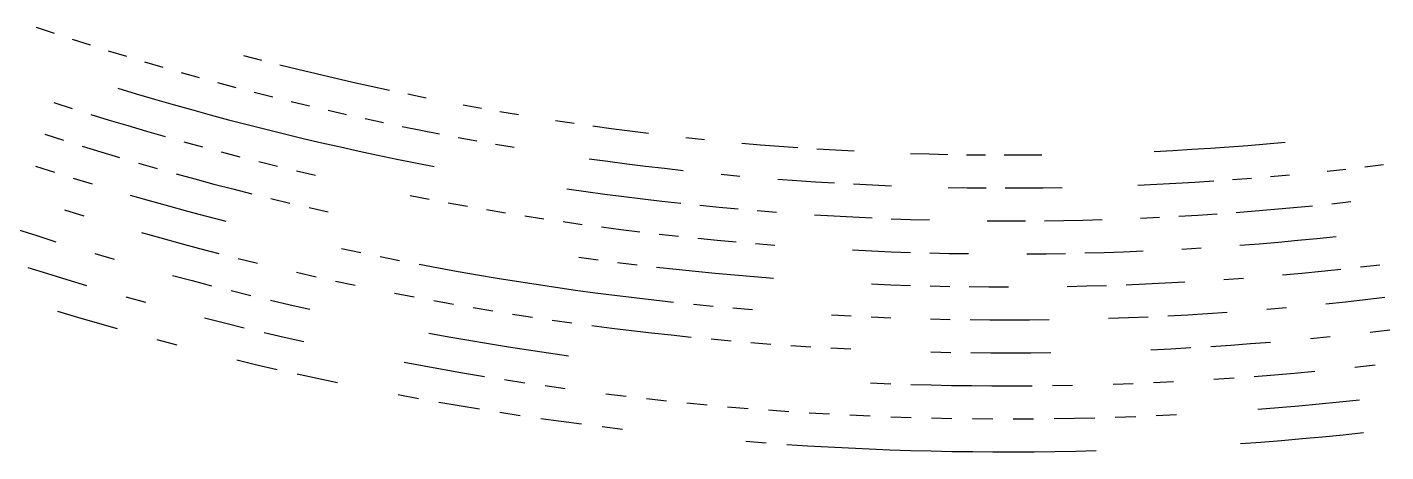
# Model space of a CAD drawing. Header units: metres. Extents: x -298 to 300, y -298 to 299.
# Drawn here: x -89.4 to 33.8, y -297.7 to -259.2 of the extents above; entities that cross this region are included whole.
import ezdxf

# ---------------------------------------------------------------- set-up
doc = ezdxf.new("R2010")
doc.units = ezdxf.units.M

msp = doc.modelspace()

# ---------------------------------------------------------------- linework, layer by layer
for p, q in [((-88.630684, -259.24188, -692.8203), (-86.99915, -259.79083, -692.8203)), ((-85.364265, -260.3295, -692.8203), (-83.72602, -260.8579, -692.8203)), ((-82.08448, -261.376, -692.8203), (-80.439766, -261.88376, -692.8203)), ((-78.79188, -262.3812, -692.8203), (-77.14094, -262.86823, -692.8203)), ((-69.837105, -261.79596, -692.8203), (-68.19013, -262.22675, -692.8203)), ((-75.48701, -263.34488, -692.8203), (-73.830086, -263.81113, -692.8203)), ((-66.540474, -262.64713, -692.8203), (-64.88825, -263.0572, -692.8203)), ((-64.88825, -263.0572, -692.8203), (-63.23347, -263.45682, -692.8203)), ((-63.23347, -263.45682, -692.8203), (-61.576244, -263.84604, -692.8203)), ((-81.21766, -264.77344, -692.8203), (-79.55158, -265.2757, -692.8203)), ((-72.17036, -264.26697, -692.8203), (-70.50776, -264.71234, -692.8203)), ((-61.576244, -263.84604, -692.8203), (-59.916637, -264.22485, -692.8203)), ((-59.916637, -264.22485, -692.8203), (-58.25465, -264.59323, -692.8203)), ((-58.25465, -264.59323, -692.8203), (-56.590466, -264.95114, -692.8203)), ((-87.0265, -266.0792, -692.8203), (-85.35206, -266.61792, -692.8203)), ((-79.55158, -265.2757, -692.8203), (-77.882454, -265.76746, -692.8203)), ((-77.882454, -265.76746, -692.8203), (-76.21027, -266.24872, -692.8203)), ((-68.842415, -265.14728, -692.8203), (-67.174446, -265.57175, -692.8203)), ((-65.50379, -265.9857, -692.8203), (-63.830578, -266.38913, -692.8203)), ((-54.924023, -265.29858, -692.8203), (-53.255505, -265.63556, -692.8203)), ((-83.674324, -267.14612, -692.8203), (-81.993355, -267.66373, -692.8203)), ((-76.21027, -266.24872, -692.8203), (-74.535164, -266.71945, -692.8203)), ((-74.535164, -266.71945, -692.8203), (-72.85706, -267.17963, -692.8203)), ((-72.85706, -267.17963, -692.8203), (-71.176155, -267.62927, -692.8203)), ((-62.15492, -266.78204, -692.8203), (-60.47688, -267.16446, -692.8203)), ((-49.912304, -266.27798, -692.8203), (-48.237743, -266.58347, -692.8203)), ((-46.56135, -266.87836, -692.8203), (-44.88313, -267.16275, -692.8203)), ((-81.993355, -267.66373, -692.8203), (-80.30915, -268.1708, -692.8203)), ((-80.30915, -268.1708, -692.8203), (-78.62177, -268.66727, -692.8203)), ((-71.176155, -267.62927, -692.8203), (-69.4925, -268.06836, -692.8203)), ((-69.4925, -268.06836, -692.8203), (-67.80616, -268.49683, -692.8203)), ((-67.80616, -268.49683, -692.8203), (-66.117134, -268.9147, -692.8203)), ((-58.79646, -267.5363, -692.8203), (-57.11372, -267.89755, -692.8203)), ((-55.428783, -268.24823, -692.8203), (-53.74171, -268.5883, -692.8203)), ((-53.74171, -268.5883, -692.8203), (-52.052563, -268.9178, -692.8203)), ((-41.521557, -267.69983, -692.8203), (-39.83833, -267.95255, -692.8203)), ((-38.153576, -268.19464, -692.8203), (-36.467358, -268.42618, -692.8203)), ((-36.467358, -268.42618, -692.8203), (-34.779736, -268.6471, -692.8203)), ((-87.85438, -268.95502, -692.8203), (-86.16187, -269.4989, -692.8203)), ((-78.62177, -268.66727, -692.8203), (-76.931404, -269.1531, -692.8203)), ((-75.23798, -269.62833, -692.8203), (-73.54163, -270.0929, -692.8203)), ((-66.117134, -268.9147, -692.8203), (-64.425545, -269.32196, -692.8203)), ((-64.425545, -269.32196, -692.8203), (-62.731457, -269.71857, -692.8203)), ((-62.731457, -269.71857, -692.8203), (-61.034924, -270.1045, -692.8203)), ((-50.36134, -269.23663, -692.8203), (-48.668224, -269.54483, -692.8203)), ((-46.973156, -269.8424, -692.8203), (-45.276318, -270.1293, -692.8203)), ((-34.779736, -268.6471, -692.8203), (-33.09077, -268.8574, -692.8203)), ((-29.709116, -269.24612, -692.8203), (-28.01655, -269.42456, -692.8203)), ((-24.628244, -269.7495, -692.8203), (-22.932688, -269.896, -692.8203)), ((21.260733, -269.95645, -692.8203), (22.956228, -269.81464, -692.8203)), ((22.956228, -269.81464, -692.8203), (24.650747, -269.66217, -692.8203)), ((-84.46601, -270.0321, -692.8203), (-82.76685, -270.55466, -692.8203)), ((-82.76685, -270.55466, -692.8203), (-81.06446, -271.06653, -692.8203)), ((-71.842415, -270.54675, -692.8203), (-70.14039, -270.98996, -692.8203)), ((-61.034924, -270.1045, -692.8203), (-59.33601, -270.47977, -692.8203)), ((-59.33601, -270.47977, -692.8203), (-57.634777, -270.84436, -692.8203)), ((-57.634777, -270.84436, -692.8203), (-55.931286, -271.19827, -692.8203)), ((-22.932688, -269.896, -692.8203), (-21.236216, -270.03183, -692.8203)), ((-21.236216, -270.03183, -692.8203), (-19.539011, -270.157, -692.8203)), ((-17.841013, -270.2715, -692.8203), (-16.142344, -270.37534, -692.8203)), ((-16.142344, -270.37534, -692.8203), (-14.443125, -270.4685, -692.8203)), ((-9.342478, -270.68387, -692.8203), (-7.641489, -270.7343, -692.8203)), ((-7.641489, -270.7343, -692.8203), (-5.940256, -270.77405, -692.8203)), ((-4.238779, -270.8031, -692.8203), (-2.537241, -270.82144, -692.8203)), ((-0.835581, -270.82913, -692.8203), (0.866018, -270.8261, -692.8203)), ((0.866018, -270.8261, -692.8203), (2.567556, -270.81238, -692.8203)), ((12.771658, -270.50568, -692.8203), (14.470816, -270.41714, -692.8203)), ((14.470816, -270.41714, -692.8203), (16.169363, -270.318, -692.8203)), ((16.169363, -270.318, -692.8203), (17.8673, -270.20813, -692.8203)), ((17.8673, -270.20813, -692.8203), (19.564444, -270.08765, -692.8203)), ((19.564444, -270.08765, -692.8203), (21.260733, -269.95645, -692.8203)), ((-88.68006, -271.8315, -692.8203), (-86.96949, -272.38052, -692.8203)), ((-79.358955, -271.5677, -692.8203), (-77.650276, -272.0581, -692.8203)), ((-68.43568, -271.42245, -692.8203), (-66.72828, -271.8442, -692.8203)), ((-65.01826, -272.25525, -692.8203), (-63.305676, -272.65552, -692.8203)), ((-55.931286, -271.19827, -692.8203), (-54.22566, -271.54144, -692.8203)), ((-54.22566, -271.54144, -692.8203), (-52.517956, -271.8739, -692.8203)), ((-38.47212, -271.17014, -692.8203), (-36.767223, -271.4036, -692.8203)), ((-36.767223, -271.4036, -692.8203), (-35.060863, -271.62634, -692.8203)), ((-35.060863, -271.62634, -692.8203), (-33.35322, -271.83835, -692.8203)), ((-33.35322, -271.83835, -692.8203), (-31.644236, -272.03964, -692.8203)), ((-31.644236, -272.03964, -692.8203), (-29.934092, -272.23016, -692.8203)), ((28.449392, -272.2892, -692.8203), (30.159292, -272.1022, -692.8203)), ((31.867971, -271.90445, -692.8203), (33.575367, -271.69595, -692.8203)), ((-85.2555, -272.91876, -692.8203), (-83.538216, -273.44623, -692.8203)), ((-75.93861, -272.53778, -692.8203), (-74.223946, -273.00668, -692.8203)), ((-74.223946, -273.00668, -692.8203), (-72.50648, -273.46478, -692.8203)), ((-72.50648, -273.46478, -692.8203), (-70.78608, -273.9121, -692.8203)), ((-26.510324, -272.57898, -692.8203), (-24.796946, -272.73724, -692.8203)), ((-21.36738, -273.02145, -692.8203), (-19.651316, -273.1474, -692.8203)), ((-19.651316, -273.1474, -692.8203), (-17.93458, -273.26254, -692.8203)), ((-17.93458, -273.26254, -692.8203), (-16.217112, -273.3669, -692.8203)), ((-14.499094, -273.46048, -692.8203), (-12.780527, -273.54324, -692.8203)), ((-12.780527, -273.54324, -692.8203), (-11.061472, -273.6152, -692.8203)), ((11.29772, -273.56747, -692.8203), (13.016226, -273.48816, -692.8203)), ((13.016226, -273.48816, -692.8203), (14.734121, -273.39807, -692.8203)), ((14.734121, -273.39807, -692.8203), (16.451406, -273.29718, -692.8203)), ((16.451406, -273.29718, -692.8203), (18.16802, -273.18552, -692.8203)), ((19.88384, -273.06305, -692.8203), (21.598867, -272.9298, -692.8203)), ((23.312979, -272.7858, -692.8203), (25.026175, -272.631, -692.8203)), ((-80.09388, -274.4687, -692.8203), (-78.36701, -274.96368, -692.8203)), ((-70.78608, -273.9121, -692.8203), (-69.062996, -274.3486, -692.8203)), ((-67.337166, -274.77426, -692.8203), (-65.60871, -275.18903, -692.8203)), ((-54.70741, -274.495, -692.8203), (-52.98115, -274.8304, -692.8203)), ((-40.51057, -273.89972, -692.8203), (-38.788464, -274.14594, -692.8203)), ((-38.788464, -274.14594, -692.8203), (-37.06483, -274.38132, -692.8203)), ((-37.06483, -274.38132, -692.8203), (-35.339794, -274.60587, -692.8203)), ((-35.339794, -274.60587, -692.8203), (-33.613354, -274.81958, -692.8203)), ((-5.902231, -273.7663, -692.8203), (-4.181955, -273.79507, -692.8203)), ((-4.181955, -273.79507, -692.8203), (-2.461619, -273.81302, -692.8203)), ((-0.741221, -273.82013, -692.8203), (0.979238, -273.81647, -692.8203)), ((0.979238, -273.81647, -692.8203), (2.699575, -273.80197, -692.8203)), ((2.699575, -273.80197, -692.8203), (4.419729, -273.77667, -692.8203)), ((-86.042854, -275.80603, -692.8203), (-84.30738, -276.33838, -692.8203)), ((-78.36701, -274.96368, -692.8203), (-76.63703, -275.44778, -692.8203)), ((-76.63703, -275.44778, -692.8203), (-74.90412, -275.92102, -692.8203)), ((-74.90412, -275.92102, -692.8203), (-73.16828, -276.38336, -692.8203)), ((-63.877758, -275.59296, -692.8203), (-62.1443, -275.986, -692.8203)), ((-51.252758, -275.155, -692.8203), (-49.522472, -275.4687, -692.8203)), ((-47.790173, -275.7715, -692.8203), (-46.056103, -276.06342, -692.8203)), ((-33.613354, -274.81958, -692.8203), (-31.88569, -275.0224, -692.8203)), ((-31.88569, -275.0224, -692.8203), (-30.156748, -275.21442, -692.8203)), ((-28.426706, -275.39554, -692.8203), (-26.695505, -275.5658, -692.8203)), ((-26.695505, -275.5658, -692.8203), (-24.963327, -275.72516, -692.8203)), ((-23.230234, -275.87363, -692.8203), (-21.496225, -276.0112, -692.8203)), ((20.205557, -276.03824, -692.8203), (21.93926, -275.90292, -692.8203)), ((21.93926, -275.90292, -692.8203), (23.672049, -275.7567, -692.8203)), ((23.672049, -275.7567, -692.8203), (25.40386, -275.59964, -692.8203)), ((25.40386, -275.59964, -692.8203), (27.134695, -275.4317, -692.8203)), ((28.86437, -275.25287, -692.8203), (30.592886, -275.06317, -692.8203)), ((-73.16828, -276.38336, -692.8203), (-71.42957, -276.83478, -692.8203)), ((-44.3202, -276.34445, -692.8203), (-42.582592, -276.61453, -692.8203)), ((-40.843334, -276.87375, -692.8203), (-39.10255, -277.12198, -692.8203)), ((-18.025827, -276.2537, -692.8203), (-16.289621, -276.35855, -692.8203)), ((-16.289621, -276.35855, -692.8203), (-14.552805, -276.4525, -692.8203)), ((-14.552805, -276.4525, -692.8203), (-12.815439, -276.53558, -692.8203)), ((-11.077585, -276.60773, -692.8203), (-9.339304, -276.66895, -692.8203)), ((-9.339304, -276.66895, -692.8203), (-7.600718, -276.7192, -692.8203)), ((-2.383738, -276.80453, -692.8203), (-0.64448, -276.81113, -692.8203)), ((-0.64448, -276.81113, -692.8203), (1.094717, -276.80676, -692.8203)), ((2.833852, -276.7915, -692.8203), (4.572805, -276.76532, -692.8203)), ((4.572805, -276.76532, -692.8203), (6.311575, -276.72818, -692.8203)), ((6.311575, -276.72818, -692.8203), (8.050039, -276.68015, -692.8203)), ((11.525808, -276.5513, -692.8203), (13.263052, -276.4705, -692.8203)), ((14.999685, -276.3788, -692.8203), (16.735647, -276.27618, -692.8203)), ((16.735647, -276.27618, -692.8203), (18.470999, -276.16266, -692.8203)), ((-90.32496, -277.58652, -692.8203), (-88.57819, -278.14575, -692.8203)), ((-88.57819, -278.14575, -692.8203), (-86.82795, -278.69397, -692.8203)), ((-79.08149, -277.86984, -692.8203), (-77.33332, -278.35837, -692.8203)), ((-77.33332, -278.35837, -692.8203), (-75.58204, -278.83594, -692.8203)), ((-37.36018, -277.35928, -692.8203), (-35.616467, -277.58563, -692.8203)), ((-35.616467, -277.58563, -692.8203), (-33.87129, -277.80103, -692.8203)), ((-32.12489, -278.00543, -692.8203), (-30.377207, -278.19885, -692.8203)), ((-28.628366, -278.38132, -692.8203), (-26.878428, -278.55276, -692.8203)), ((25.783865, -278.568, -692.8203), (27.533255, -278.39758, -692.8203)), ((27.533255, -278.39758, -692.8203), (29.281607, -278.21622, -692.8203)), ((-75.58204, -278.83594, -692.8203), (-73.82789, -279.30246, -692.8203)), ((-73.82789, -279.30246, -692.8203), (-72.07081, -279.75797, -692.8203)), ((-60.941296, -279.31296, -692.8203), (-59.18452, -279.68747, -692.8203)), ((-26.878428, -278.55276, -692.8203), (-25.127512, -278.71323, -692.8203)), ((-23.37562, -278.86267, -692.8203), (-21.622812, -279.00113, -692.8203)), ((-14.604197, -279.44467, -692.8203), (-12.848032, -279.52798, -692.8203)), ((-12.848032, -279.52798, -692.8203), (-11.091379, -279.60025, -692.8203)), ((-11.091379, -279.60025, -692.8203), (-9.33436, -279.6615, -692.8203)), ((6.485647, -279.7157, -692.8203), (8.242849, -279.6665, -692.8203)), ((8.242849, -279.6665, -692.8203), (9.999746, -279.60626, -692.8203)), ((9.999746, -279.60626, -692.8203), (11.756155, -279.535, -692.8203)), ((15.267508, -279.35938, -692.8203), (17.022207, -279.255, -692.8203)), ((20.52947, -279.01324, -692.8203), (22.28185, -278.87582, -692.8203)), ((22.28185, -278.87582, -692.8203), (24.033316, -278.72742, -692.8203)), ((24.033316, -278.72742, -692.8203), (25.783865, -278.568, -692.8203)), ((-83.31739, -279.7574, -692.8203), (-81.55726, -280.27252, -692.8203)), ((-70.31098, -280.20242, -692.8203), (-68.54835, -280.63577, -692.8203)), ((-57.425488, -280.05093, -692.8203), (-55.664196, -280.40332, -692.8203)), ((-53.90077, -280.74463, -692.8203), (-52.135265, -281.07486, -692.8203)), ((-39.414318, -280.0983, -692.8203), (-37.65333, -280.3375, -692.8203)), ((-35.89082, -280.56564, -692.8203), (-34.126965, -280.78268, -692.8203)), ((-7.576975, -279.7117, -692.8203), (-5.819345, -279.75085, -692.8203)), ((-5.819345, -279.75085, -692.8203), (-4.061533, -279.77896, -692.8203)), ((1.212454, -279.79703, -692.8203), (2.970327, -279.78098, -692.8203)), ((2.970327, -279.78098, -692.8203), (4.728079, -279.75388, -692.8203)), ((31.466787, -280.98422, -692.8203), (33.23125, -280.77808, -692.8203)), ((-89.379585, -281.02924, -692.8203), (-87.61121, -281.58246, -692.8203)), ((-87.61121, -281.58246, -692.8203), (-85.839424, -282.1245, -692.8203)), ((-85.839424, -282.1245, -692.8203), (-84.06428, -282.65546, -692.8203)), ((-76.25782, -281.75137, -692.8203), (-74.4853, -282.2221, -692.8203)), ((-65.015205, -281.46924, -692.8203), (-63.244823, -281.86932, -692.8203)), ((-52.135265, -281.07486, -692.8203), (-50.36775, -281.39398, -692.8203)), ((-50.36775, -281.39398, -692.8203), (-48.598217, -281.702, -692.8203)), ((-48.598217, -281.702, -692.8203), (-46.826855, -281.99887, -692.8203)), ((-46.826855, -281.99887, -692.8203), (-45.05366, -282.2846, -692.8203)), ((-32.361828, -280.98865, -692.8203), (-30.595407, -281.18353, -692.8203)), ((-30.595407, -281.18353, -692.8203), (-28.82783, -281.36728, -692.8203)), ((-28.82783, -281.36728, -692.8203), (-27.059092, -281.53992, -692.8203)), ((-27.059092, -281.53992, -692.8203), (-25.289438, -281.70145, -692.8203)), ((-25.289438, -281.70145, -692.8203), (-23.518747, -281.85187, -692.8203)), ((-23.518747, -281.85187, -692.8203), (-21.74714, -281.99115, -692.8203)), ((19.08373, -282.11642, -692.8203), (20.855703, -281.98804, -692.8203)), ((24.396902, -281.69788, -692.8203), (26.166067, -281.53613, -692.8203)), ((26.166067, -281.53613, -692.8203), (27.934134, -281.36325, -692.8203)), ((27.934134, -281.36325, -692.8203), (29.70104, -281.1793, -692.8203)), ((-74.4853, -282.2221, -692.8203), (-72.70991, -282.68167, -692.8203)), ((-70.93165, -283.1301, -692.8203), (-69.15064, -283.5673, -692.8203)), ((-61.471935, -282.25824, -692.8203), (-59.696667, -282.63602, -692.8203)), ((-56.139294, -283.35806, -692.8203), (-54.35725, -283.7023, -692.8203)), ((-45.05366, -282.2846, -692.8203), (-43.278698, -282.5592, -692.8203)), ((-43.278698, -282.5592, -692.8203), (-41.502087, -282.82266, -692.8203)), ((-41.502087, -282.82266, -692.8203), (-39.72389, -283.07492, -692.8203)), ((-39.72389, -283.07492, -692.8203), (-37.944164, -283.316, -692.8203)), ((-37.944164, -283.316, -692.8203), (-36.162975, -283.5459, -692.8203)), ((-12.878428, -282.52045, -692.8203), (-11.102976, -282.59286, -692.8203)), ((-11.102976, -282.59286, -692.8203), (-9.327097, -282.6541, -692.8203)), ((-7.550974, -282.7042, -692.8203), (-5.774485, -282.74313, -692.8203)), ((-3.997873, -282.7709, -692.8203), (-2.22114, -282.78754, -692.8203)), ((-2.22114, -282.78754, -692.8203), (-0.444346, -282.79297, -692.8203)), ((4.885672, -282.7423, -692.8203), (6.661978, -282.70312, -692.8203)), ((6.661978, -282.70312, -692.8203), (8.437979, -282.65277, -692.8203)), ((10.213613, -282.59125, -692.8203), (11.98876, -282.5186, -692.8203)), ((11.98876, -282.5186, -692.8203), (13.763479, -282.43475, -692.8203)), ((13.763479, -282.43475, -692.8203), (15.537588, -282.33978, -692.8203)), ((-80.50428, -283.6838, -692.8203), (-78.71949, -284.18118, -692.8203)), ((-67.36695, -283.9933, -692.8203), (-65.580574, -284.4081, -692.8203)), ((-65.580574, -284.4081, -692.8203), (-63.79176, -284.81168, -692.8203)), ((-52.57313, -284.03534, -692.8203), (-50.787, -284.35718, -692.8203)), ((-36.162975, -283.5459, -692.8203), (-34.380383, -283.76462, -692.8203)), ((-34.380383, -283.76462, -692.8203), (-32.596447, -283.9721, -692.8203)), ((-32.596447, -283.9721, -692.8203), (-30.811289, -284.16837, -692.8203)), ((-29.024973, -284.35345, -692.8203), (-27.237497, -284.52725, -692.8203)), ((28.33721, -284.32864, -692.8203), (30.122793, -284.1421, -692.8203)), ((30.122793, -284.1421, -692.8203), (31.907095, -283.9443, -692.8203)), ((31.907095, -283.9443, -692.8203), (33.690174, -283.73535, -692.8203)), ((-86.679695, -284.99496, -692.8203), (-84.88636, -285.53116, -692.8203)), ((-84.88636, -285.53116, -692.8203), (-83.08973, -286.0561, -692.8203)), ((-73.34705, -285.60583, -692.8203), (-71.55042, -286.0582, -692.8203)), ((-48.99885, -284.66776, -692.8203), (-47.208874, -284.9671, -692.8203)), ((-45.417004, -285.2552, -692.8203), (-43.623425, -285.532, -692.8203)), ((-41.828136, -285.79755, -692.8203), (-40.0312, -286.05182, -692.8203)), ((-25.449045, -284.68988, -692.8203), (-23.659616, -284.84122, -692.8203)), ((-16.49354, -285.3341, -692.8203), (-14.700266, -285.4292, -692.8203)), ((-12.906504, -285.51297, -692.8203), (-11.112253, -285.5855, -692.8203)), ((-7.522654, -285.69675, -692.8203), (-5.727426, -285.73544, -692.8203)), ((-3.931956, -285.76285, -692.8203), (-2.136423, -285.779, -692.8203)), ((-2.136423, -285.779, -692.8203), (-0.34083, -285.78384, -692.8203)), ((-0.34083, -285.78384, -692.8203), (1.454702, -285.77744, -692.8203)), ((1.454702, -285.77744, -692.8203), (3.250173, -285.7597, -692.8203)), ((8.635366, -285.63892, -692.8203), (10.429739, -285.57608, -692.8203)), ((10.429739, -285.57608, -692.8203), (12.223684, -285.502, -692.8203)), ((14.01708, -285.41663, -692.8203), (15.809927, -285.32, -692.8203)), ((15.809927, -285.32, -692.8203), (17.602041, -285.21216, -692.8203)), ((17.602041, -285.21216, -692.8203), (19.393484, -285.093, -692.8203)), ((22.973867, -284.82098, -692.8203), (24.762686, -284.6681, -692.8203)), ((-83.08973, -286.0561, -692.8203), (-81.2898, -286.5697, -692.8203)), ((-71.55042, -286.0582, -692.8203), (-69.750984, -286.49924, -692.8203)), ((-67.94886, -286.92896, -692.8203), (-66.14405, -287.34738, -692.8203)), ((-53.0088, -286.99622, -692.8203), (-51.204052, -287.3207, -692.8203)), ((-38.2328, -286.29477, -692.8203), (-36.432873, -286.52643, -692.8203)), ((-36.432873, -286.52643, -692.8203), (-34.631542, -286.74677, -692.8203)), ((-34.631542, -286.74677, -692.8203), (-32.82887, -286.95578, -692.8203)), ((-32.82887, -286.95578, -692.8203), (-31.024973, -287.15344, -692.8203)), ((32.34966, -286.9041, -692.8203), (34.151295, -286.6923, -692.8203)), ((-77.68061, -287.56293, -692.8203), (-75.87141, -288.0425, -692.8203)), ((-66.14405, -287.34738, -692.8203), (-64.33668, -287.7544, -692.8203)), ((-51.204052, -287.3207, -692.8203), (-49.39729, -287.63388, -692.8203)), ((-49.39729, -287.63388, -692.8203), (-47.588634, -287.93564, -692.8203)), ((-47.588634, -287.93564, -692.8203), (-45.77815, -288.22607, -692.8203)), ((-45.77815, -288.22607, -692.8203), (-43.96583, -288.5051, -692.8203)), ((-31.024973, -287.15344, -692.8203), (-29.219858, -287.33978, -692.8203)), ((-27.413645, -287.51477, -692.8203), (-25.606394, -287.67844, -692.8203)), ((-23.798166, -287.83072, -692.8203), (-21.989023, -287.97162, -692.8203)), ((-20.179087, -288.10117, -692.8203), (-18.368357, -288.21936, -692.8203)), ((-16.556955, -288.32614, -692.8203), (-14.744944, -288.42157, -692.8203)), ((14.27294, -288.3984, -692.8203), (16.084524, -288.30008, -692.8203)), ((17.895376, -288.19043, -692.8203), (19.705496, -288.0694, -692.8203)), ((19.705496, -288.0694, -692.8203), (21.514822, -287.93698, -692.8203)), ((21.514822, -287.93698, -692.8203), (23.323294, -287.7932, -692.8203)), ((26.937185, -287.4716, -692.8203), (28.742544, -287.29376, -692.8203)), ((-70.4264, -289.41287, -692.8203), (-68.60584, -289.84683, -692.8203)), ((-43.96583, -288.5051, -692.8203), (-42.151867, -288.77274, -692.8203)), ((-42.151867, -288.77274, -692.8203), (-40.336315, -289.02896, -692.8203)), ((-7.492075, -288.68927, -692.8203), (-5.678049, -288.72775, -692.8203)), ((-3.86384, -288.7548, -692.8203), (-2.049448, -288.77042, -692.8203)), ((-2.049448, -288.77042, -692.8203), (-0.235117, -288.7747, -692.8203)), ((-0.235117, -288.7747, -692.8203), (1.579275, -288.76752, -692.8203)), ((1.579275, -288.76752, -692.8203), (3.393545, -288.74896, -692.8203)), ((12.460806, -288.4853, -692.8203), (14.27294, -288.3984, -692.8203)), ((-68.60584, -289.84683, -692.8203), (-66.78254, -290.26932, -692.8203)), ((-64.95667, -290.68036, -692.8203), (-63.128307, -291.0799, -692.8203)), ((-55.263805, -289.61877, -692.8203), (-53.442516, -289.9574, -692.8203)), ((-53.442516, -289.9574, -692.8203), (-51.619152, -290.28458, -692.8203)), ((-51.619152, -290.28458, -692.8203), (-49.793774, -290.60025, -692.8203)), ((-49.793774, -290.60025, -692.8203), (-47.966442, -290.90448, -692.8203)), ((21.84783, -290.91113, -692.8203), (23.674917, -290.76523, -692.8203)), ((23.674917, -290.76523, -692.8203), (25.50109, -290.60782, -692.8203)), ((25.50109, -290.60782, -692.8203), (27.326162, -290.43896, -692.8203)), ((30.972952, -290.06683, -692.8203), (32.794483, -289.86362, -692.8203)), ((-63.128307, -291.0799, -692.8203), (-61.297436, -291.46793, -692.8203)), ((-46.13728, -291.1972, -692.8203), (-44.306347, -291.47842, -692.8203)), ((-42.473644, -291.74814, -692.8203), (-40.639355, -292.00635, -692.8203)), ((-12.955942, -291.49823, -692.8203), (-11.124094, -291.57095, -692.8203)), ((-9.291819, -291.63214, -692.8203), (-7.459238, -291.68185, -692.8203)), ((-7.459238, -291.68185, -692.8203), (-5.626413, -291.72003, -692.8203)), ((-5.626413, -291.72003, -692.8203), (-3.793406, -291.7467, -692.8203)), ((-3.793406, -291.7467, -692.8203), (-1.960276, -291.76184, -692.8203)), ((-1.960276, -291.76184, -692.8203), (-0.127085, -291.76547, -692.8203)), ((-0.127085, -291.76547, -692.8203), (1.706045, -291.7576, -692.8203)), ((3.539114, -291.7382, -692.8203), (5.371939, -291.70728, -692.8203)), ((9.036856, -291.61087, -692.8203), (10.868765, -291.5454, -692.8203)), ((12.700186, -291.46844, -692.8203), (14.531057, -291.37997, -692.8203)), ((18.19097, -291.16855, -692.8203), (20.019827, -291.0456, -692.8203)), ((-55.790905, -292.5629, -692.8203), (-53.95094, -292.9048, -692.8203)), ((-52.1089, -293.2351, -692.8203), (-50.264843, -293.55386, -692.8203)), ((-36.966137, -292.48813, -692.8203), (-35.12739, -292.7117, -692.8203)), ((-33.287243, -292.92374, -692.8203), (-31.44581, -293.12415, -692.8203)), ((27.717093, -293.4061, -692.8203), (29.559744, -293.22324, -692.8203)), ((29.559744, -293.22324, -692.8203), (31.401175, -293.02884, -692.8203)), ((-50.264843, -293.55386, -692.8203), (-48.418835, -293.861, -692.8203)), ((-46.570934, -294.15652, -692.8203), (-44.721264, -294.44046, -692.8203)), ((-29.60322, -293.31302, -692.8203), (-27.75947, -293.49033, -692.8203)), ((-25.914682, -293.656, -692.8203), (-24.068857, -293.81012, -692.8203)), ((-22.222178, -293.9526, -692.8203), (-20.374643, -294.0835, -692.8203)), ((-18.526316, -294.2028, -692.8203), (-16.677317, -294.31046, -692.8203)), ((-14.827707, -294.4065, -692.8203), (-12.977488, -294.4909, -692.8203)), ((12.94158, -294.45148, -692.8203), (14.791189, -294.36145, -692.8203)), ((22.18279, -293.88513, -692.8203), (24.028555, -293.73703, -692.8203)), ((24.028555, -293.73703, -692.8203), (25.873343, -293.57736, -692.8203)), ((25.873343, -293.57736, -692.8203), (27.717093, -293.4061, -692.8203)), ((-42.869823, -294.71274, -692.8203), (-41.016735, -294.97336, -692.8203)), ((-41.016735, -294.97336, -692.8203), (-39.16212, -295.22238, -692.8203)), ((-37.30592, -295.45972, -692.8203), (-35.448315, -295.68536, -692.8203)), ((-11.126841, -294.56372, -692.8203), (-9.275827, -294.62488, -692.8203)), ((-7.424448, -294.6744, -692.8203), (-5.572763, -294.71234, -692.8203)), ((-3.720957, -294.7386, -692.8203), (-1.869028, -294.75323, -692.8203)), ((-0.0171, -294.75623, -692.8203), (1.834829, -294.7476, -692.8203)), ((3.686697, -294.72733, -692.8203), (5.538321, -294.6954, -692.8203)), ((5.538321, -294.6954, -692.8203), (7.3897, -294.65186, -692.8203)), ((9.240774, -294.5967, -692.8203), (11.091421, -294.5299, -692.8203)), ((-24.276682, -296.79382, -692.8203), (-22.411081, -296.9376, -692.8203)), ((20.582205, -297.00244, -692.8203), (22.447744, -296.86435, -692.8203)), ((22.447744, -296.86435, -692.8203), (24.31243, -296.7145, -692.8203)), ((24.31243, -296.7145, -692.8203), (26.176077, -296.55298, -692.8203)), ((26.176077, -296.55298, -692.8203), (28.038626, -296.37976, -692.8203)), ((28.038626, -296.37976, -692.8203), (29.900076, -296.19482, -692.8203)), ((29.900076, -296.19482, -692.8203), (31.760305, -295.9982, -692.8203)), ((-20.544626, -297.0696, -692.8203), (-18.677439, -297.1899, -692.8203)), ((-18.677439, -297.1899, -692.8203), (-16.809519, -297.2985, -692.8203)), ((-16.809519, -297.2985, -692.8203), (-14.940989, -297.3953, -692.8203)), ((-14.940989, -297.3953, -692.8203), (-13.071848, -297.48038, -692.8203)), ((-13.071848, -297.48038, -692.8203), (-11.20228, -297.5537, -692.8203)), ((-11.20228, -297.5537, -692.8203), (-9.332285, -297.61533, -692.8203)), ((-9.332285, -297.61533, -692.8203), (-7.461985, -297.66516, -692.8203)), ((-7.461985, -297.66516, -692.8203), (-5.59144, -297.70322, -692.8203)), ((-5.59144, -297.70322, -692.8203), (-3.720652, -297.72955, -692.8203)), ((-3.720652, -297.72955, -692.8203), (-1.849802, -297.74414, -692.8203)), ((-1.849802, -297.74414, -692.8203), (0.021108, -297.74695, -692.8203)), ((0.021108, -297.74695, -692.8203), (1.891958, -297.738, -692.8203)), ((1.891958, -297.738, -692.8203), (3.762685, -297.71732, -692.8203)), ((3.762685, -297.71732, -692.8203), (5.63323, -297.68488, -692.8203)), ((5.63323, -297.68488, -692.8203), (7.503531, -297.6407, -692.8203))]:
    msp.add_line(p, q)

doc.saveas('drawing.dxf')
